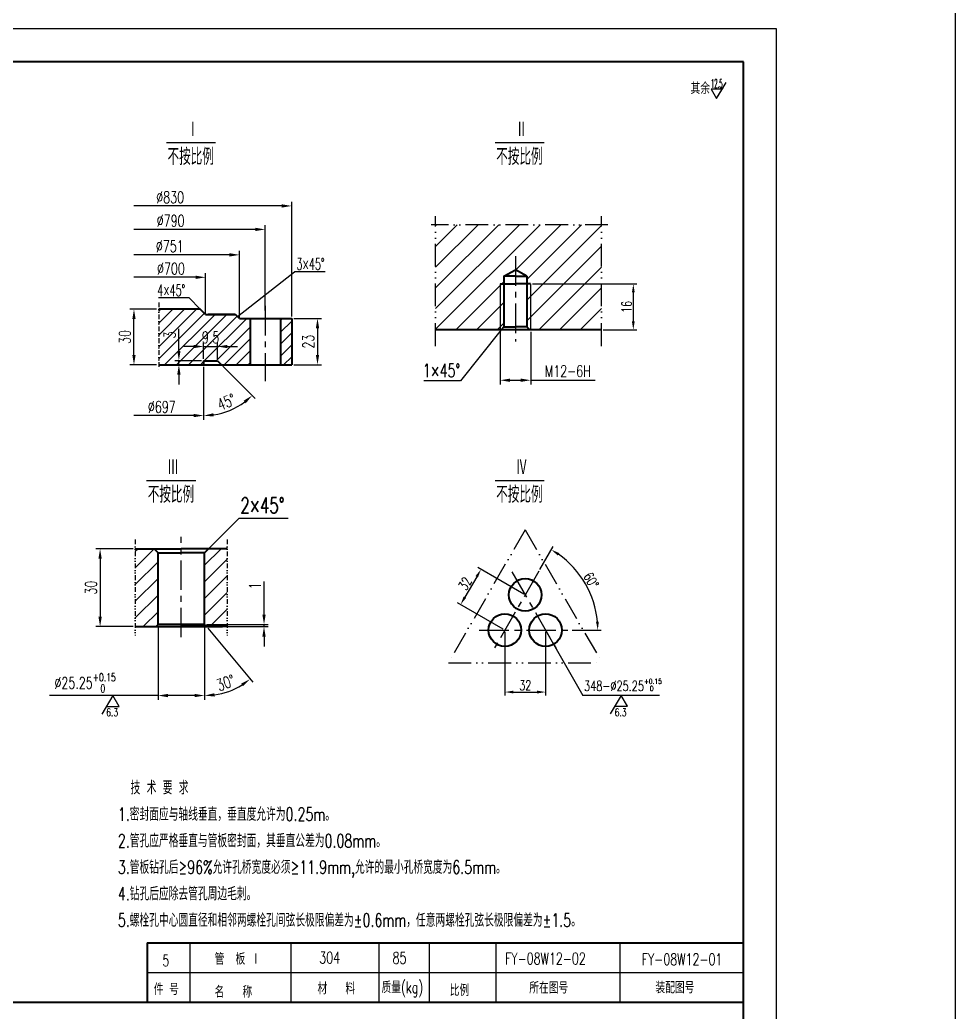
# Model space of a CAD drawing. Header units: millimetres. Extents: x -31412 to -3120, y -19513 to 5955.
# Drawn here: x -20386 to -18409, y -16835 to -14737 of the extents above; entities that cross this region are included whole.
import ezdxf
from ezdxf.enums import TextEntityAlignment as Align

# ---------------------------------------------------------------- set-up
doc = ezdxf.new("R2010")
doc.units = ezdxf.units.MM
for name, pattern in [('ACAD_ISO12W100', [21, 12, -3, 0, -3, 0, -3]), ('CENTER', [2, 1.25, -0.25, 0.25, -0.25]), ('DIVIDE', [1.25, 0.5, -0.25, 0, -0.25, 0, -0.25])]:
    doc.linetypes.add(name, pattern=pattern)
doc.layers.add('CEN', color=1, linetype='CENTER')
doc.layers.add('双点画线', color=3, linetype='DIVIDE')
for name, color, linetype, lineweight in [('中心线', 1, 'CENTER', 25), ('文字层', 40, 'Continuous', 20), ('细线', 11, 'Continuous', 25), ('细线层', 11, 'Continuous', 25), ('边框+粗实线层', 2, 'Continuous', 40)]:
    doc.layers.add(name, color=color, linetype=linetype, lineweight=lineweight)
doc.styles.add('hztxt-0.8', font='romans.shx', dxfattribs={"width": 0.7, "bigfont": 'hztxt.shx'})
doc.dimstyles.new('11-2', dxfattribs={"dimscale": 6, "dimtxt": 3.5, "dimasz": 3, "dimexe": 1.25, "dimexo": 0.625, "dimtad": 1, "dimdsep": 46, "dimtxsty": 'hztxt-0.8', "dimcen": 2.5, "dimadec": 0, "dimazin": 0, "dimtfac": 1, "dimtmove": 1, "dimatfit": 3, "dimfxl": 0, "dimarcsym": 0})
doc.dimstyles.new('装配图', dxfattribs={"dimscale": 7, "dimtxt": 3.5, "dimasz": 3, "dimexe": 1.25, "dimexo": 0.625, "dimgap": 1, "dimtad": 1, "dimdsep": 46, "dimtxsty": 'hztxt-0.8', "dimcen": 2.5, "dimadec": 0, "dimazin": 0, "dimtfac": 1, "dimtmove": 0, "dimatfit": 3, "dimfxl": 0, "dimarcsym": 0})

# ---------------------------------------------------------------- blocks, each defined once
blk = doc.blocks.new('*D130')
at = {"layer": 'Defpoints', "color": 0}
for p in [(-19317.9, -15953), (-19454.4, -15973.4), (-19360.9, -16027.4)]:
    blk.add_point(p, dxfattribs=at)
at = {"layer": '细线', "color": 0, "lineweight": -2}
for p, q in [((-19321.2, -15951.1), (-19417.9, -15895.2)), ((-19420.4, -15914.6), (-19445.4, -15957.8)), ((-19364.2, -16025.5), (-19460.9, -15969.7))]:
    blk.add_line(p, q, dxfattribs=at)
at = {"layer": '细线', "color": 0}
for points in [[(-19423, -15913.1), (-19417.8, -15916.1), (-19411.4, -15899)], [(-19448, -15956.3), (-19442.8, -15959.3), (-19454.4, -15973.4)]]:
    blk.add_solid(points, dxfattribs=at)
at = {"layer": '细线', "color": 0, "insert": (-19445.2, -15929.1), "char_height": 21, "attachment_point": 5, "rotation": 59.9742, "style": 'hztxt-0.8'}
blk.add_mtext('32', dxfattribs=at)
blk = doc.blocks.new('*D129')
at = {"layer": 'Defpoints', "color": 0}
for p in [(-19288.9, -15902.8), (-19176.4, -15960.3), (-19415.4, -16027.5), (-19222.6, -16027.5), (-19386.9, -16072.4)]:
    blk.add_point(p, dxfattribs=at)
at = {"layer": '细线', "color": 0, "lineweight": -2}
for p, q in [((-19287.1, -15899.5), (-19259, -15850.9)), ((-19218.9, -16027.5), (-19157.1, -16027.5))]:
    blk.add_line(p, q, dxfattribs=at)
blk.add_arc((-19360.9, -16027.5), 196.4, 5.2539, 54.7461, dxfattribs=at)
at = {"layer": '细线', "color": 0}
for points in [[(-19249.2, -15869.7), (-19246, -15864.6), (-19262.8, -15857.4)], [(-19162.4, -16009.4), (-19168.4, -16009.7), (-19164.6, -16027.5)]]:
    blk.add_solid(points, dxfattribs=at)
at = {"layer": '细线', "color": 0, "insert": (-19178.5, -15922.2), "char_height": 21, "attachment_point": 5, "rotation": 300, "style": 'hztxt-0.8'}
blk.add_mtext('60°', dxfattribs=at)
blk = doc.blocks.new('*D122')
at = {"layer": 'Defpoints', "color": 0, "linetype": 'ByBlock'}
for p in [(-19360.9, -16027.5), (-19274.9, -16027.5), (-19274.9, -16158.4)]:
    blk.add_point(p, dxfattribs=at)
at = {"layer": '细线', "color": 0, "linetype": 'ByBlock', "lineweight": -2}
for p, q in [((-19360.9, -16031.3), (-19360.9, -16165.9)), ((-19274.9, -16031.3), (-19274.9, -16165.9)), ((-19342.9, -16158.4), (-19292.9, -16158.4))]:
    blk.add_line(p, q, dxfattribs=at)
at = {"layer": '细线', "color": 0, "linetype": 'ByBlock'}
for points in [[(-19342.9, -16155.4), (-19342.9, -16161.4), (-19360.9, -16158.4)], [(-19292.9, -16155.4), (-19292.9, -16161.4), (-19274.9, -16158.4)]]:
    blk.add_solid(points, dxfattribs=at)
at = {"layer": '细线', "color": 0, "linetype": 'ByBlock', "insert": (-19317.9, -16144.2), "char_height": 21, "attachment_point": 5, "style": 'hztxt-0.8'}
blk.add_mtext('32', dxfattribs=at)
blk = doc.blocks.new('*D128')
at = {"layer": 'Defpoints', "color": 0}
for p in [(-19995.6, -16015.5), (-19995.6, -16015.5), (-19995.6, -16021.6), (-19991.7, -16020.1), (-19961, -16161.8)]:
    blk.add_point(p, dxfattribs=at)
at = {"layer": '细线层', "color": 0, "lineweight": -2}
for p, q in [((-19995.6, -16026), (-19995.6, -16174.6)), ((-19988.9, -16023.5), (-19893.7, -16137.7))]:
    blk.add_line(p, q, dxfattribs=at)
blk.add_arc((-19995.6, -16015.5), 150.4, 278.0075, 301.8036, dxfattribs=at)
at = {"layer": '细线层', "color": 0}
for points in [[(-19918.3, -16140.4), (-19914.3, -16146.1), (-19899.3, -16131)], [(-19974.4, -16167.9), (-19974.8, -16160.9), (-19995.6, -16165.8)]]:
    blk.add_solid(points, dxfattribs=at)
at = {"layer": '细线层', "color": 0, "insert": (-19950.9, -16138.8), "char_height": 24.5, "attachment_point": 5, "rotation": 19.9056, "style": 'hztxt-0.8'}
blk.add_mtext('30%%D', dxfattribs=at)
blk = doc.blocks.new('*D121')
at = {"layer": 'Defpoints', "color": 0, "linetype": 'ByBlock'}
for p in [(-19995.6, -16015.5), (-19991.7, -16020.1), (-19869.9, -16020.1)]:
    blk.add_point(p, dxfattribs=at)
at = {"layer": '细线', "color": 0, "linetype": 'ByBlock', "lineweight": -2}
for p, q in [((-19869.9, -15994.5), (-19869.9, -15924.8)), ((-19991.2, -16015.5), (-19861.2, -16015.5)), ((-19987.3, -16020.1), (-19861.2, -16020.1)), ((-19869.9, -16020.1), (-19869.9, -16015.5)), ((-19869.9, -16041.1), (-19869.9, -16062.1))]:
    blk.add_line(p, q, dxfattribs=at)
at = {"layer": '细线', "color": 0, "linetype": 'ByBlock'}
for points in [[(-19873.4, -15994.5), (-19866.4, -15994.5), (-19869.9, -16015.5)], [(-19873.4, -16041.1), (-19866.4, -16041.1), (-19869.9, -16020.1)]]:
    blk.add_solid(points, dxfattribs=at)
at = {"layer": '细线', "color": 0, "linetype": 'ByBlock', "insert": (-19889.2, -15933.8), "char_height": 24.5, "attachment_point": 5, "rotation": 90, "style": 'hztxt-0.8'}
blk.add_mtext('1', dxfattribs=at)
blk = doc.blocks.new('*D120')
at = {"layer": 'Defpoints', "color": 0}
for p in [(-20093.8, -16015.5), (-19995.6, -16015.5), (-19995.6, -16165.8)]:
    blk.add_point(p, dxfattribs=at)
at = {"layer": '细线', "color": 0, "lineweight": -2}
for p, q in [((-20093.8, -16019.8), (-20093.8, -16174.6)), ((-19995.6, -16019.8), (-19995.6, -16174.6)), ((-20093.8, -16165.8), (-20323.4, -16165.8)), ((-20016.6, -16165.8), (-20072.8, -16165.8))]:
    blk.add_line(p, q, dxfattribs=at)
at = {"layer": '细线', "color": 0}
for points in [[(-20072.8, -16162.3), (-20072.8, -16169.3), (-20093.8, -16165.8)], [(-20016.6, -16162.3), (-20016.6, -16169.3), (-19995.6, -16165.8)]]:
    blk.add_solid(points, dxfattribs=at)
at = {"layer": '细线', "color": 0, "insert": (-20248, -16139.1), "char_height": 24.5, "attachment_point": 5, "style": 'hztxt-0.8'}
blk.add_mtext('\\A1;{\\C256;%%c25.25\\H0.69x;\\S+0.15^   0;}', dxfattribs=at)
blk = doc.blocks.new('*D119')
at = {"layer": 'Defpoints', "color": 0, "linetype": 'ByBlock'}
for p in [(-20141.9, -15855.6), (-20216.3, -16020.1), (-20141.9, -16020.1)]:
    blk.add_point(p, dxfattribs=at)
at = {"layer": '细线', "color": 0, "linetype": 'ByBlock', "lineweight": -2}
for p, q in [((-20146.3, -15855.6), (-20225.1, -15855.6)), ((-20216.3, -15876.6), (-20216.3, -15999.1)), ((-20146.3, -16020.1), (-20225.1, -16020.1))]:
    blk.add_line(p, q, dxfattribs=at)
at = {"layer": '细线', "color": 0, "linetype": 'ByBlock'}
for points in [[(-20219.8, -15876.6), (-20212.8, -15876.6), (-20216.3, -15855.6)], [(-20219.8, -15999.1), (-20212.8, -15999.1), (-20216.3, -16020.1)]]:
    blk.add_solid(points, dxfattribs=at)
at = {"layer": '细线', "color": 0, "linetype": 'ByBlock', "insert": (-20235.6, -15937.8), "char_height": 24.5, "attachment_point": 5, "rotation": 90, "style": 'hztxt-0.8'}
blk.add_mtext('30', dxfattribs=at)
blk = doc.blocks.new('*D118')
at = {"layer": 'Defpoints', "color": 0, "linetype": 'ByBlock'}
for p in [(-19306.4, -15295.5), (-19156.7, -15392.4), (-19089.5, -15392.4)]:
    blk.add_point(p, dxfattribs=at)
at = {"layer": '细线', "color": 0, "linetype": 'ByBlock', "lineweight": -2}
for p, q in [((-19302.7, -15295.5), (-19082, -15295.5)), ((-19089.5, -15313.5), (-19089.5, -15374.4)), ((-19152.9, -15392.4), (-19082, -15392.4))]:
    blk.add_line(p, q, dxfattribs=at)
at = {"layer": '细线', "color": 0, "linetype": 'ByBlock'}
for points in [[(-19092.5, -15313.5), (-19086.5, -15313.5), (-19089.5, -15295.5)], [(-19092.5, -15374.4), (-19086.5, -15374.4), (-19089.5, -15392.4)]]:
    blk.add_solid(points, dxfattribs=at)
at = {"layer": '细线', "color": 0, "linetype": 'ByBlock', "insert": (-19103.7, -15343.9), "char_height": 21, "attachment_point": 5, "rotation": 90, "style": 'hztxt-0.8'}
blk.add_mtext('16', dxfattribs=at)
blk = doc.blocks.new('*D117')
at = {"layer": 'Defpoints', "color": 0, "linetype": 'ByBlock'}
for p in [(-19371, -15392.4), (-19306.4, -15392.4), (-19306.4, -15499.1)]:
    blk.add_point(p, dxfattribs=at)
at = {"layer": '细线', "color": 0, "linetype": 'ByBlock', "lineweight": -2}
for p, q in [((-19371, -15396.8), (-19371, -15507.9)), ((-19306.4, -15396.8), (-19306.4, -15507.9)), ((-19350, -15499.1), (-19327.4, -15499.1)), ((-19306.4, -15499.1), (-19170.2, -15499.1))]:
    blk.add_line(p, q, dxfattribs=at)
at = {"layer": '细线', "color": 0, "linetype": 'ByBlock'}
for points in [[(-19350, -15495.6), (-19350, -15502.6), (-19371, -15499.1)], [(-19327.4, -15495.6), (-19327.4, -15502.6), (-19306.4, -15499.1)]]:
    blk.add_solid(points, dxfattribs=at)
at = {"layer": '细线', "color": 0, "linetype": 'ByBlock', "insert": (-19227.8, -15479.9), "char_height": 24.5, "attachment_point": 5, "style": 'hztxt-0.8'}
blk.add_mtext('M12-6H', dxfattribs=at)
blk = doc.blocks.new('*D127')
at = {"layer": 'Defpoints', "color": 0}
for p in [(-19997.5, -15458), (-19968.1, -15458), (-19997.5, -15466.4), (-19959.7, -15466.4), (-19959.9, -15568.9)]:
    blk.add_point(p, dxfattribs=at)
at = {"layer": '细线层', "color": 0, "lineweight": -2}
for p, q in [((-19997.5, -15470.8), (-19997.5, -15582.6)), ((-19956.6, -15469.5), (-19888.6, -15537.5))]:
    blk.add_line(p, q, dxfattribs=at)
blk.add_arc((-19997.5, -15428.6), 145.2, 278.2912, 306.7088, dxfattribs=at)
at = {"layer": '细线层', "color": 0}
for points in [[(-19913, -15542.4), (-19908.4, -15547.7), (-19894.8, -15531.3)], [(-19976.3, -15575.8), (-19976.8, -15568.9), (-19997.5, -15573.9)]]:
    blk.add_solid(points, dxfattribs=at)
at = {"layer": '细线层', "color": 0, "insert": (-19949.3, -15545), "char_height": 24.5, "attachment_point": 5, "rotation": 22.5, "style": 'hztxt-0.8'}
blk.add_mtext('45°', dxfattribs=at)
blk = doc.blocks.new('*D126')
at = {"layer": 'Defpoints', "color": 0}
for p in [(-19997.5, -15458), (-20049.8, -15466.4), (-19997.5, -15466.4)]:
    blk.add_point(p, dxfattribs=at)
at = {"layer": '细线层', "color": 0, "lineweight": -2}
for p, q in [((-20049.8, -15437), (-20049.8, -15390.6)), ((-20001.9, -15458), (-20058.6, -15458)), ((-20049.8, -15466.4), (-20049.8, -15458)), ((-20001.9, -15466.4), (-20058.6, -15466.4)), ((-20049.8, -15487.4), (-20049.8, -15508.4))]:
    blk.add_line(p, q, dxfattribs=at)
at = {"layer": '细线层', "color": 0}
for points in [[(-20053.3, -15437), (-20046.3, -15437), (-20049.8, -15458)], [(-20053.3, -15487.4), (-20046.3, -15487.4), (-20049.8, -15466.4)]]:
    blk.add_solid(points, dxfattribs=at)
at = {"layer": '细线层', "color": 0, "insert": (-20069.1, -15403.3), "char_height": 24.5, "attachment_point": 5, "rotation": 90, "style": 'hztxt-0.8'}
blk.add_mtext('3', dxfattribs=at)
blk = doc.blocks.new('*D125')
at = {"layer": 'Defpoints', "color": 0}
for p in [(-19968.1, -15427.8), (-19997.5, -15458), (-19968.1, -15458)]:
    blk.add_point(p, dxfattribs=at)
at = {"layer": '细线层', "color": 0, "lineweight": -2}
for p, q in [((-19997.5, -15453.7), (-19997.5, -15419.1)), ((-19968.1, -15453.7), (-19968.1, -15419.1)), ((-20018.5, -15427.8), (-20039.5, -15427.8)), ((-19997.5, -15427.8), (-19968.1, -15427.8)), ((-19947.1, -15427.8), (-19926.1, -15427.8))]:
    blk.add_line(p, q, dxfattribs=at)
at = {"layer": '细线层', "color": 0}
for points in [[(-20018.5, -15424.3), (-20018.5, -15431.3), (-19997.5, -15427.8)], [(-19947.1, -15424.3), (-19947.1, -15431.3), (-19968.1, -15427.8)]]:
    blk.add_solid(points, dxfattribs=at)
at = {"layer": '细线层', "color": 0, "insert": (-19982.8, -15408.6), "char_height": 24.5, "attachment_point": 5, "style": 'hztxt-0.8'}
blk.add_mtext('9.5', dxfattribs=at)
blk = doc.blocks.new('*D124')
at = {"layer": 'Defpoints', "color": 0}
for p in [(-19811.3, -15368.4), (-19811.3, -15466.4), (-19756.9, -15466.4)]:
    blk.add_point(p, dxfattribs=at)
at = {"layer": '细线层', "color": 0, "lineweight": -2}
for p, q in [((-19806.9, -15368.4), (-19748.2, -15368.4)), ((-19756.9, -15389.4), (-19756.9, -15445.4)), ((-19806.9, -15466.4), (-19748.2, -15466.4))]:
    blk.add_line(p, q, dxfattribs=at)
at = {"layer": '细线层', "color": 0}
for points in [[(-19760.4, -15389.4), (-19753.4, -15389.4), (-19756.9, -15368.4)], [(-19760.4, -15445.4), (-19753.4, -15445.4), (-19756.9, -15466.4)]]:
    blk.add_solid(points, dxfattribs=at)
at = {"layer": '细线层', "color": 0, "insert": (-19776.2, -15417.4), "char_height": 24.5, "attachment_point": 5, "rotation": 90, "style": 'hztxt-0.8'}
blk.add_mtext('23', dxfattribs=at)
blk = doc.blocks.new('*D123')
at = {"layer": 'Defpoints', "color": 0}
for p in [(-20144.7, -15348.8), (-20092.4, -15348.8), (-20092.4, -15466.4)]:
    blk.add_point(p, dxfattribs=at)
at = {"layer": '细线层', "color": 0, "lineweight": -2}
for p, q in [((-20096.8, -15348.8), (-20153.5, -15348.8)), ((-20144.7, -15445.4), (-20144.7, -15369.8)), ((-20096.8, -15466.4), (-20153.5, -15466.4))]:
    blk.add_line(p, q, dxfattribs=at)
at = {"layer": '细线层', "color": 0}
for points in [[(-20148.2, -15369.8), (-20141.2, -15369.8), (-20144.7, -15348.8)], [(-20148.2, -15445.4), (-20141.2, -15445.4), (-20144.7, -15466.4)]]:
    blk.add_solid(points, dxfattribs=at)
at = {"layer": '细线层', "color": 0, "insert": (-20164, -15407.6), "char_height": 24.5, "attachment_point": 5, "rotation": 90, "style": 'hztxt-0.8'}
blk.add_mtext('30', dxfattribs=at)

msp = doc.modelspace()

# ---------------------------------------------------------------- hatches: boundary and pattern name
at = {"layer": '细线'}
h = msp.add_hatch(dxfattribs=at)
h.set_pattern_fill('ANSI31', color=256, scale=247.72608, style=0)
h.set_pattern_definition([(45, (-46694.62, 19474.85), (-21.896099, 21.896099), [])])
h.paths.add_polyline_path([(-19338.728, -15170.413), (-19338.728, -15265.397), (-19314.514, -15279.377), (-19314.514, -15386.323), (-19308.46, -15392.376), (-19156.668, -15392.376), (-19156.668, -15170.413)])
h.paths.add_polyline_path([(-19507.261, -15170.413), (-19507.261, -15392.376), (-19368.995, -15392.376), (-19362.942, -15386.323), (-19362.942, -15279.377), (-19338.728, -15265.397), (-19338.728, -15170.413)])
at = {"layer": '细线层'}
h = msp.add_hatch(dxfattribs=at)
h.set_pattern_fill('ANSI31', color=256, scale=5.6, style=0)
h.set_pattern_definition([(45, (-3765.998, -16326.4), (-12.572359, 12.572359), [])])
h.paths.add_polyline_path([(-19835.111, -15466.43), (-19811.311, -15466.43), (-19811.311, -15368.43), (-19835.111, -15368.43)])
h.paths.add_polyline_path([(-19899.511, -15368.43), (-19921.911, -15368.43), (-19930.311, -15360.03), (-19993.311, -15360.03), (-20004.511, -15348.83), (-20092.425, -15348.83), (-20092.425, -15466.43), (-19997.511, -15466.43), (-19997.511, -15458.03), (-19968.111, -15458.03), (-19959.711, -15466.43), (-19899.511, -15466.43)])
h.paths.add_polyline_path([(-20013.845, -15391.204), (-19951.778, -15391.204), (-19951.778, -15427.954), (-20013.845, -15427.954)], flags=24)
h.paths.add_polyline_path([(-20086.454, -15416.135), (-20086.454, -15392.452), (-20049.704, -15392.452), (-20049.704, -15416.135)], flags=24)
h = msp.add_hatch(dxfattribs=at)
h.set_pattern_fill('ANSI31', color=256, scale=7.84, style=0)
h.set_pattern_definition([(45, (2745.48, -15960.728), (-17.601302, 17.601302), [])])
h.paths.add_polyline_path([(-20093.839, -15863.72), (-20102.006, -15855.552), (-20141.937, -15855.552), (-20141.937, -16020.14), (-20097.74, -16020.14), (-20093.839, -16015.464)])
h.paths.add_polyline_path([(-19995.552, -16015.464), (-19991.654, -16020.14), (-19947.453, -16020.14), (-19947.453, -15855.552), (-19987.384, -15855.552), (-19995.552, -15863.72)])

# ---------------------------------------------------------------- linework, layer by layer
at = {"layer": 'CEN', "ltscale": 50}
msp.add_line((-20044.695, -16042.558), (-20044.695, -15829.968), dxfattribs=at)
at = {"layer": '中心线', "ltscale": 50}
for p, q in [((-19338.728, -15237.01), (-19338.728, -15417.14)), ((-19867.311, -15341.996), (-19867.311, -15501.418)), ((-19288.93, -15902.775), (-19386.858, -16072.391)), ((-19346.261, -15903.944), (-19247.999, -16074.137)), ((-19415.404, -16027.501), (-19222.643, -16027.501))]:
    msp.add_line(p, q, dxfattribs=at)
at = {"layer": '双点画线', "linetype": 'ACAD_ISO12W100', "ltscale": 4}
for p, q in [((-19507.261, -15426.765), (-19507.261, -15152.391)), ((-19156.668, -15426.765), (-19156.668, -15152.391)), ((-19143.33, -15170.413), (-19516.921, -15170.413)), ((-19317.933, -15815.384), (-19480.128, -16096.314)), ((-19317.933, -15815.384), (-19155.737, -16096.314)), ((-19480.128, -16096.314), (-19155.737, -16096.314))]:
    msp.add_line(p, q, dxfattribs=at)
at = {"layer": '双点画线', "ltscale": 20}
for p, q in [((-20092.425, -15334.874), (-20092.425, -15479.766)), ((-20141.937, -15836.014), (-20141.937, -16038.862)), ((-19947.453, -15836.014), (-19947.453, -16038.862))]:
    msp.add_line(p, q, dxfattribs=at)
at = {"layer": '文字层'}
for p, q in [((-19810.901, -16814.347), (-19810.901, -16814.133)), ((-19522.598, -16814.347), (-19522.598, -16814.133))]:
    msp.add_line(p, q, dxfattribs=at)
at = {"layer": '细线'}
for p, q in [((-18913.437, -14903.389), (-18893.161, -14869.488)), ((-18901.571, -14883.549), (-18924.891, -14883.549)), ((-18924.891, -14883.549), (-18913.437, -14903.389)), ((-18913.437, -14903.389), (-18898.954, -14879.174)), ((-20076.327, -14996.603), (-19972.292, -14996.603)), ((-19381.749, -14996.603), (-19277.715, -14996.603)), ((-20118.06, -15710.899), (-20014.026, -15710.899)), ((-19381.749, -15710.899), (-19277.715, -15710.899)), ((-19987.384, -15855.552), (-19922.497, -15790.665)), ((-19922.497, -15790.665), (-19819.166, -15790.665)), ((-20189.501, -16165.847), (-20212.859, -16204.901)), ((-20176.306, -16188.702), (-20189.501, -16165.847)), ((-19115.108, -16165.748), (-19138.466, -16204.802)), ((-19101.913, -16188.603), (-19115.108, -16165.748)), ((-20203.171, -16188.702), (-20176.306, -16188.702)), ((-19128.778, -16188.603), (-19101.913, -16188.603))]:
    msp.add_line(p, q, dxfattribs=at)
at = {"layer": '细线', "linetype": 'ByBlock', "ltscale": 50}
for p, q in [((-19371.013, -15295.52), (-19371.013, -15392.376)), ((-19306.442, -15295.52), (-19306.442, -15392.376)), ((-19368.995, -15392.376), (-19454.432, -15500.15)), ((-19454.432, -15500.15), (-19532.461, -15500.15)), ((-19274.925, -16027.501), (-19195.938, -16165.748)), ((-19034.278, -16165.748), (-19195.938, -16165.748))]:
    msp.add_line(p, q, dxfattribs=at)
at = {"layer": '细线层'}
for p, q in [((-19811.311, -15364.055), (-19811.311, -15121.833)), ((-19832.311, -15130.583), (-20144.708, -15130.583)), ((-19888.311, -15180.231), (-20144.708, -15180.231)), ((-19867.311, -15351.699), (-19867.311, -15171.481)), ((-19921.911, -15368.43), (-19921.911, -15225.263)), ((-19942.911, -15234.013), (-20144.708, -15234.013)), ((-19993.311, -15359.808), (-19993.311, -15272.717)), ((-19926.111, -15364.23), (-19805.789, -15269.653)), ((-19740.842, -15269.653), (-19805.789, -15269.653)), ((-20014.311, -15281.467), (-20144.708, -15281.467)), ((-20028.189, -15325.153), (-20093.137, -15325.153)), ((-20004.511, -15348.83), (-20028.189, -15325.153)), ((-19997.511, -15470.805), (-19997.511, -15582.485)), ((-20018.511, -15573.735), (-20144.708, -15573.735)), ((-19995.552, -16015.464), (-19995.552, -16021.589)), ((-20025.717, -16813.454), (-20025.717, -16691.143)), ((-19812.596, -16813.454), (-19812.596, -16691.143)), ((-19626.479, -16813.454), (-19626.479, -16691.143)), ((-19520.253, -16813.454), (-19520.253, -16691.143)), ((-19379.088, -16813.454), (-19379.088, -16691.143)), ((-19117.285, -16813.454), (-19117.285, -16688.343)), ((-20116.673, -16751.098), (-18856.673, -16751.098))]:
    msp.add_line(p, q, dxfattribs=at)
msp.add_lwpolyline([(-31411.86, -12320.782), (-18409.432, -12320.782), (-18409.432, -19512.538), (-31411.86, -19512.538)], close=True, dxfattribs=at)
for points in [[(-18786.673, -14756.133), (-24673.673, -14756.133)], [(-18786.673, -18914.133), (-18786.673, -14756.133)]]:
    msp.add_lwpolyline(points, dxfattribs=at)
for points in [[(-19832.311, -15127.083), (-19832.311, -15134.083), (-19811.311, -15130.583)], [(-19888.311, -15176.731), (-19888.311, -15183.731), (-19867.311, -15180.231)], [(-19942.911, -15230.513), (-19942.911, -15237.513), (-19921.911, -15234.013)], [(-20014.311, -15277.967), (-20014.311, -15284.967), (-19993.311, -15281.467)], [(-20018.511, -15570.235), (-20018.511, -15577.235), (-19997.511, -15573.735)]]:
    msp.add_solid(points, dxfattribs=at)
at = {"layer": '边框+粗实线层'}
for p, q in [((-19362.942, -15279.377), (-19338.728, -15265.397)), ((-19314.514, -15279.377), (-19338.728, -15265.397)), ((-19371.013, -15295.52), (-19338.728, -15295.52)), ((-19338.728, -15279.377), (-19362.942, -15279.377)), ((-19362.942, -15279.377), (-19362.942, -15386.323)), ((-19338.728, -15279.377), (-19314.514, -15279.377)), ((-19306.442, -15295.52), (-19338.728, -15295.52)), ((-19314.514, -15279.377), (-19314.514, -15386.323)), ((-20004.511, -15348.83), (-20092.425, -15348.83)), ((-19993.311, -15360.03), (-20004.511, -15348.83)), ((-19993.311, -15360.03), (-19930.311, -15360.03)), ((-19931.711, -15360.03), (-19987.711, -15360.03)), ((-19921.911, -15368.43), (-19930.311, -15360.03)), ((-19921.911, -15368.43), (-19899.511, -15368.43)), ((-19899.511, -15368.43), (-19899.511, -15466.43)), ((-19899.511, -15368.43), (-19835.111, -15368.43)), ((-19835.111, -15368.43), (-19835.111, -15466.43)), ((-19835.111, -15368.43), (-19811.311, -15368.43)), ((-19811.311, -15368.43), (-19811.311, -15466.43)), ((-19156.668, -15392.376), (-19507.261, -15392.376)), ((-19362.942, -15386.323), (-19368.995, -15392.376)), ((-19362.942, -15386.323), (-19338.728, -15386.323)), ((-19314.514, -15386.323), (-19338.728, -15386.323)), ((-19314.514, -15386.323), (-19308.46, -15392.376)), ((-19997.511, -15458.03), (-19968.111, -15458.03)), ((-19997.511, -15458.03), (-19997.511, -15466.43)), ((-19968.111, -15458.03), (-19959.711, -15466.43)), ((-20092.425, -15466.43), (-19811.311, -15466.43)), ((-20141.937, -15855.552), (-20044.695, -15855.552)), ((-20093.839, -15863.72), (-20102.006, -15855.552)), ((-19947.453, -15855.552), (-20044.695, -15855.552)), ((-19995.552, -15863.72), (-19987.384, -15855.552)), ((-20093.839, -16015.464), (-20093.839, -15863.72)), ((-20093.839, -15863.72), (-20044.695, -15863.72)), ((-19995.552, -15863.72), (-20044.695, -15863.72)), ((-19995.552, -16015.464), (-19995.552, -15863.72)), ((-20141.937, -16020.14), (-20044.695, -16020.14)), ((-20093.839, -16015.464), (-20097.74, -16020.14)), ((-20044.695, -16015.464), (-20093.839, -16015.464)), ((-19995.552, -16015.464), (-20044.695, -16015.464)), ((-19947.453, -16020.14), (-20044.695, -16020.14)), ((-20044.695, -16020.14), (-19957.434, -16020.14)), ((-19995.552, -16015.464), (-19991.654, -16020.14)), ((-19356.717, -16027.501), (-19356.562, -16027.501)), ((-19356.64, -16027.579), (-19356.64, -16027.424)), ((-20116.673, -16688.343), (-18856.673, -16688.343)), ((-20116.673, -16688.343), (-20116.673, -16814.133)), ((-21656.673, -16814.133), (-18856.673, -16814.133)), ((-21656.224, -16814.133), (-18856.673, -16814.133)), ((-20116.673, -16814.133), (-18856.673, -16814.133))]:
    msp.add_line(p, q, dxfattribs=at)
for points in [[(-18856.673, -14826.133), (-24498.673, -14826.133)], [(-18856.673, -18844.133), (-18856.673, -14826.133)]]:
    msp.add_lwpolyline(points, dxfattribs=at)
for centre in [(-19317.933, -15953.009), (-19360.941, -16027.501), (-19274.925, -16027.501)]:
    msp.add_circle(centre, 34.406, dxfattribs=at)

# ---------------------------------------------------------------- texts
at = {"layer": '文字层', "style": 'hztxt-0.8', "width": 0.7}
for s, p in [('5', (-20084.659, -16738.296)), ('管  板 Ⅰ', (-19974.191, -16734.778)), ('304', (-19753.146, -16732.25)), ('85', (-19598.22, -16732.798)), ('FY-08W12-02', (-19360.452, -16734.137)), ('件 号', (-20102.766, -16799.113)), ('名   称', (-19974.474, -16804.551)), ('材   料', (-19756.851, -16797.408)), ('质量(kg)', (-19621.608, -16795.058)), ('比例', (-19477.442, -16801.065)), ('所在图号', (-19309.477, -16795.894)), ('装配图号', (-19042.742, -16795.443))]:
    msp.add_text(s, height=24.5, dxfattribs=at).set_placement(p)
msp.add_text('FY-08W12-01', height=24.5, dxfattribs=at).set_placement((-18986.427, -16735.798), align=Align.CENTER)
at = {"layer": '细线', "style": 'hztxt-0.8', "width": 0.421271}
msp.add_text('12.5', height=18.3273, dxfattribs=at).set_placement((-18925.666, -14880.701), (-18901.033, -14880.701), align=Align.FIT)
at = {"layer": '细线', "style": 'hztxt-0.8', "width": 0.7}
for s, p in [('Ⅰ', (-20020.533, -14986.191)), ('Ⅱ', (-19325.956, -14986.191)), ('不按比例', (-20024.873, -15043.994)), ('不按比例', (-19330.296, -15043.994)), ('Ⅲ', (-20062.267, -15700.487)), ('Ⅳ', (-19325.956, -15700.487)), ('不按比例', (-20066.606, -15758.29)), ('不按比例', (-19330.296, -15758.29))]:
    msp.add_text(s, height=35, dxfattribs=at).set_placement(p, align=Align.CENTER)
msp.add_text('2×45%%d', height=32.928, dxfattribs=at).set_placement((-19919.774, -15780.227))
at = {"layer": '细线', "attachment_point": 5, "style": 'hztxt-0.8'}
for s, insert, char_height in [('其余', (-18947.911, -14881.981), 24.5), ('1×45%%d', (-19494.888, -15478.631), 28.224)]:
    msp.add_mtext(s, dxfattribs=dict(at, insert=insert, char_height=char_height))
at = {"layer": '细线', "linetype": 'ByBlock', "ltscale": 50, "insert": (-19111.347, -16143.217), "char_height": 21.504, "attachment_point": 5, "style": 'hztxt-0.8'}
msp.add_mtext('348-%%c25.25{\\H0.5002x;\\S+0.15^   0;}', dxfattribs=at)
at = {"layer": '细线', "linetype": 'ByBlock', "ltscale": 50, "insert": (-20178.846, -16346.759), "char_height": 28, "attachment_point": 1, "line_spacing_factor": 1.2, "style": 'hztxt-0.8'}
msp.add_mtext('  技 术 要 求\\P1.密封面应与轴线垂直，垂直度允许为0.25m。\\P2.管孔应严格垂直与管板密封面，其垂直公差为0.08mm。\\P3.管板钻孔后≥96%允许孔桥宽度必须≥11.9mm,允许的最小孔桥宽度为6.5mm。\\P4.钻孔后应除去管孔周边毛刺。\\P5.螺栓孔中心圆直径和相邻两螺栓孔间弦长极限偏差为%%p0.6mm，任意两螺栓孔弦长极限偏差为%%p1.5。', dxfattribs=at)
at = {"layer": '细线层', "style": 'hztxt-0.8'}
for s, height, width, p in [('3×45%%D', 24.5, 0.6, (-19801.269, -15265.62)), ('4×45%%D', 24.5, 0.6, (-20095.645, -15321.119)), ('6.3', 16.8, 0.7, (-20203.255, -16209.744)), ('6.3', 16.8, 0.7, (-19128.862, -16209.645))]:
    msp.add_text(s, height=height, dxfattribs=dict(at, width=width)).set_placement(p)
at = {"layer": '细线层', "char_height": 24.5, "attachment_point": 5, "style": 'hztxt-0.8'}
for s, insert in [('%%c830', (-20068.23, -15112.313)), ('%%c790', (-20067.261, -15161.961)), ('%%c751', (-20069.046, -15215.743)), ('%%c700', (-20066.619, -15263.197)), ('%%c697', (-20085.924, -15555.465))]:
    msp.add_mtext(s, dxfattribs=dict(at, insert=insert))

# ---------------------------------------------------------------- dimensions: what is measured, and where the dimension line sits
at = {"layer": '细线', "linetype": 'ByBlock', "ltscale": 50}
for base, p1, p2, text, dimstyle, picture, middle in [((-19089.471, -15392.376), (-19306.442, -15295.52), (-19156.668, -15392.376), '16', '11-2', '*D118', (-19103.721, -15343.948)), ((-20216.327, -16020.14), (-20141.937, -15855.552), (-20141.937, -16020.14), '30', '装配图', '*D119', (-20235.577, -15937.846))]:
    dim = msp.add_linear_dim(base=base, p1=p1, p2=p2, angle=90, text=text, dimstyle=dimstyle, dxfattribs=at)
    dim.commit()
    dim.dimension.update_dxf_attribs({"geometry": picture, "text_midpoint": middle})
for base, p1, p2, text, dimstyle, picture, middle in [((-19306.442, -15499.123), (-19371.013, -15392.376), (-19306.442, -15392.376), 'M12-6H', '装配图', '*D117', (-19227.809, -15479.873)), ((-19274.925, -16158.432), (-19360.941, -16027.501), (-19274.925, -16027.501), '32', '11-2', '*D122', (-19317.933, -16144.182))]:
    dim = msp.add_linear_dim(base=base, p1=p1, p2=p2, text=text, dimstyle=dimstyle, dxfattribs=at)
    dim.commit()
    dim.dimension.update_dxf_attribs({"geometry": picture, "text_midpoint": middle})
at = {"layer": '细线'}
dim = msp.add_angular_dim_2l(base=(-19176.417, -15960.34), line1=((-19415.404, -16027.501), (-19222.643, -16027.501)), line2=((-19288.93, -15902.775), (-19386.858, -16072.391)), dimstyle='11-2', dxfattribs=at)
dim.commit()
dim.dimension.update_dxf_attribs({"geometry": '*D129', "text_midpoint": (-19178.542, -15922.193)})
dim = msp.add_aligned_dim(p1=(-19317.933, -15953.009), p2=(-19360.941, -16027.424), distance=-107.948, text='32', dimstyle='11-2', dxfattribs=at)
dim.commit()
dim.dimension.update_dxf_attribs({"geometry": '*D130', "text_midpoint": (-19445.235, -15929.07)})
at = {"layer": '细线', "linetype": 'ByBlock', "ltscale": 50}
dim = msp.add_linear_dim(base=(-19869.904, -16020.14), p1=(-19995.552, -16015.464), p2=(-19991.654, -16020.14), angle=270, text='1', dimstyle='装配图', dxfattribs=at)
dim.commit()
dim.dimension.update_dxf_attribs({"geometry": '*D121', "text_midpoint": (-19869.904, -15933.797), "dimtype": 160})
at = {"layer": '细线'}
dim = msp.add_linear_dim(base=(-19995.552, -16165.847), p1=(-20093.839, -16015.464), p2=(-19995.552, -16015.464), text='\\A1;{\\C256;%%c25.25\\H0.69x;\\S+0.15^   0;}', dimstyle='装配图', dxfattribs=at)
dim.commit()
dim.dimension.update_dxf_attribs({"geometry": '*D120', "text_midpoint": (-20248.013, -16165.847), "dimtype": 160})
at = {"layer": '细线层'}
for base, p1, p2, text, picture, middle in [((-20144.708, -15348.83), (-20092.425, -15466.43), (-20092.425, -15348.83), '30', '*D123', (-20163.958, -15407.63)), ((-19756.941, -15466.43), (-19811.311, -15368.43), (-19811.311, -15466.43), '23', '*D124', (-19776.191, -15417.43))]:
    dim = msp.add_linear_dim(base=base, p1=p1, p2=p2, angle=90, text=text, dimstyle='装配图', override={"dimtoh": 1}, dxfattribs=at)
    dim.commit()
    dim.dimension.update_dxf_attribs({"geometry": picture, "text_midpoint": middle})
dim = msp.add_linear_dim(base=(-20049.809, -15466.43), p1=(-19997.511, -15458.03), p2=(-19997.511, -15466.43), angle=90, text='3', dimstyle='装配图', dxfattribs=at)
dim.commit()
dim.dimension.update_dxf_attribs({"geometry": '*D126', "text_midpoint": (-20049.809, -15403.314), "dimtype": 160})
dim = msp.add_linear_dim(base=(-19968.111, -15427.849), p1=(-19997.511, -15458.03), p2=(-19968.111, -15458.03), text='9.5', dimstyle='装配图', override={"dimtoh": 1}, dxfattribs=at)
dim.commit()
dim.dimension.update_dxf_attribs({"geometry": '*D125', "text_midpoint": (-19982.811, -15427.849), "dimtype": 160})
dim = msp.add_angular_dim_2l(base=(-19959.919, -15568.927), line1=((-19968.111, -15458.03), (-19959.711, -15466.43)), line2=((-19997.511, -15458.03), (-19997.511, -15466.43)), dimstyle='装配图', dxfattribs=at)
dim.commit()
dim.dimension.update_dxf_attribs({"geometry": '*D127', "text_midpoint": (-19949.295, -15545.035)})
dim = msp.add_angular_dim_2l(base=(-19961.032, -16161.831), line1=((-19995.552, -16015.464), (-19995.552, -16021.589)), line2=((-19995.552, -16015.464), (-19991.654, -16020.14)), text='30%%D', dimstyle='装配图', dxfattribs=at)
dim.commit()
dim.dimension.update_dxf_attribs({"geometry": '*D128', "text_midpoint": (-19950.905, -16138.762)})

doc.saveas('drawing.dxf')
